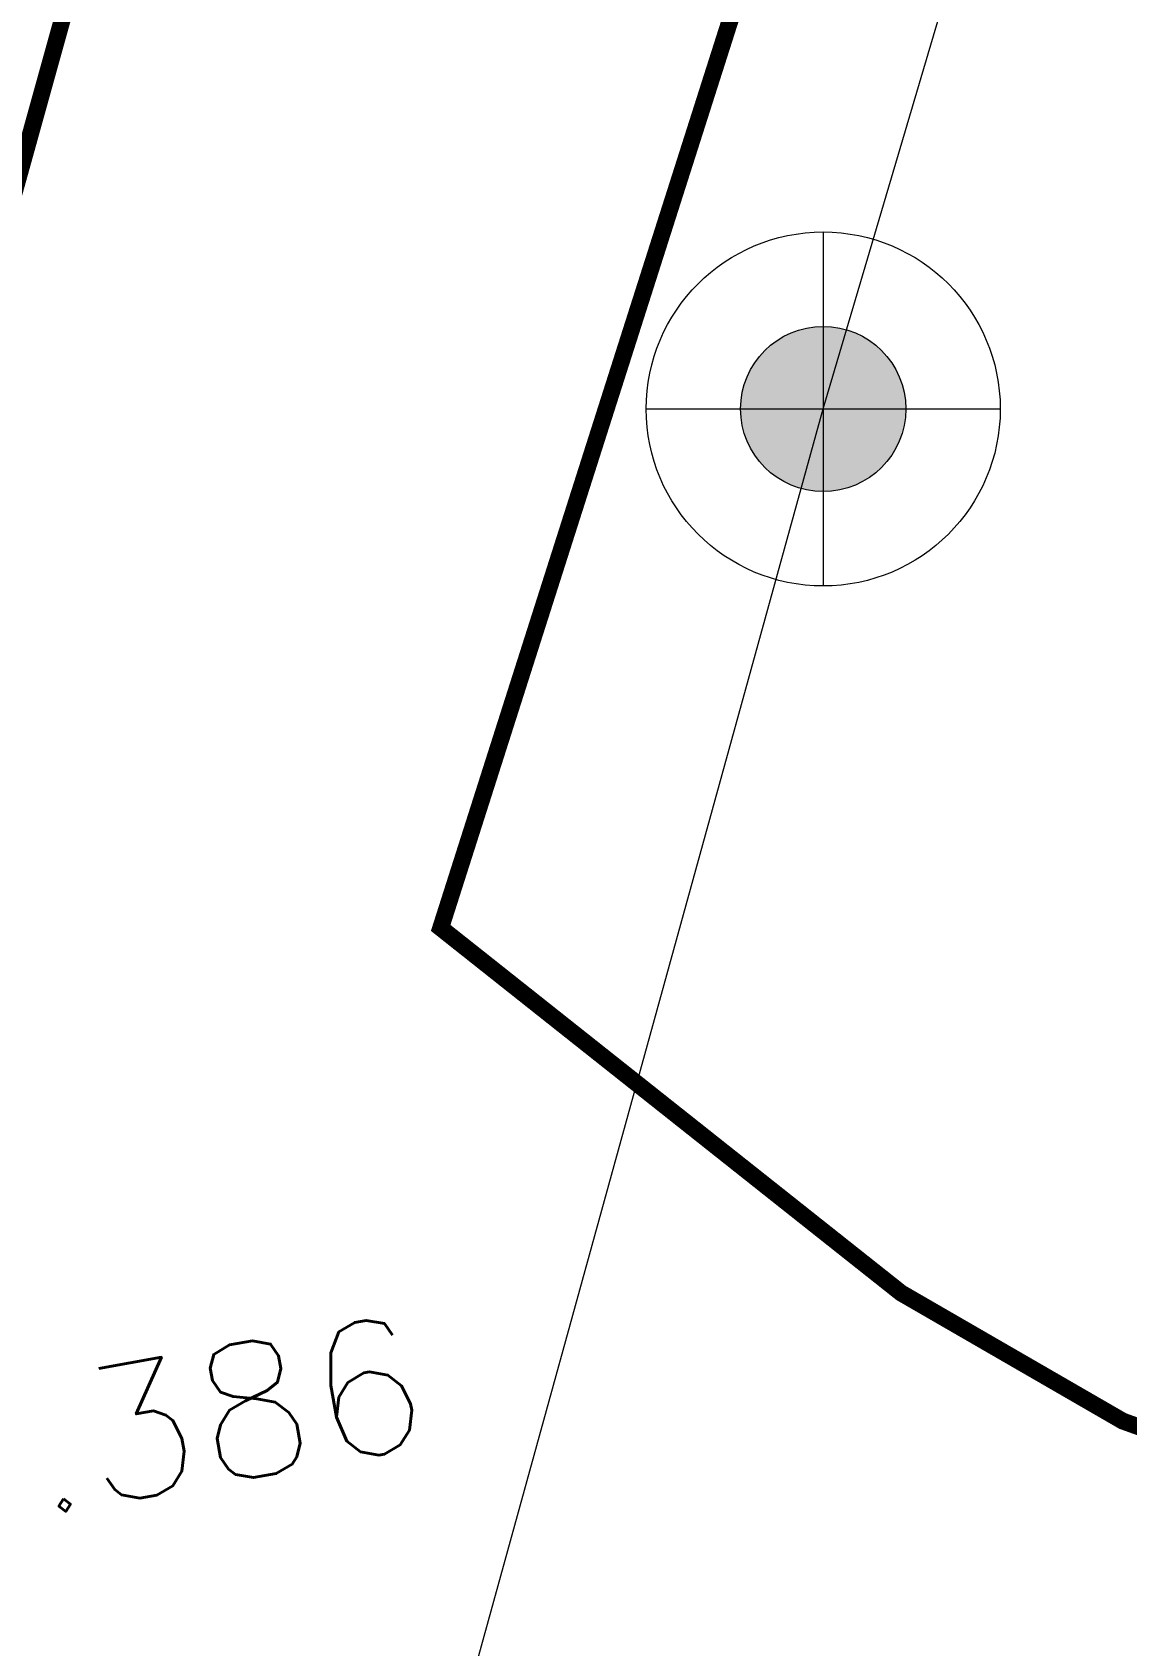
# Model space of a CAD drawing. Header units: inches. Extents: x 350994 to 353538, y 1581369 to 1583842.
# Drawn here: x 351423.05 to 351429.54, y 1583401.91 to 1583411.48 of the extents above; entities that cross this region are included whole.
import ezdxf
from ezdxf.enums import TextEntityAlignment as Align

# ---------------------------------------------------------------- set-up
doc = ezdxf.new("R2010")
doc.units = ezdxf.units.IN
doc.header["$MEASUREMENT"] = 0
doc.linetypes.add('1', pattern=[0])
for name, color, linetype in [('EP TF', 5, 'Continuous'), ('LEVELS', 184, 'Continuous'), ("ROAD'S", 1, '1')]:
    doc.layers.add(name, color=color, linetype=linetype)
doc.styles.add('ROMANS', font='ROMANS.shx')
doc.styles.get("Standard").update_dxf_attribs({"font": 'arial.ttf'})
doc.linetypes.add('SILT_FENCE', pattern='A,0.5,-0.2,["EP",Standard,S=0.1,R=0,X=-0.1,Y=-0.05],-0.2', length=0.9)

# ---------------------------------------------------------------- blocks, each defined once
blk = doc.blocks.new('EP1')
at = {"layer": 'EP TF', "lineweight": 5}
h = blk.add_hatch(color=252, dxfattribs=at)
edge = h.paths.add_edge_path()
edge.add_arc((351339.7712, 1583222.9137), 0.49, 0, 360)
at = {"layer": 'EP TF', "color": 252, "lineweight": 5}
for points in [[(351339.7712, 1583223.9637), (351339.7712, 1583221.8637)], [(351338.7212, 1583222.9137), (351340.8212, 1583222.9137)]]:
    blk.add_lwpolyline(points, dxfattribs=at)
for radius in [1.05, 0.49]:
    blk.add_circle((351339.7712, 1583222.9137), radius, dxfattribs=at)

msp = doc.modelspace()

# ---------------------------------------------------------------- linework, layer by layer
at = {"layer": 'EP TF', "color": 252, "linetype": 'SILT_FENCE', "lineweight": 5, "ltscale": 6, "elevation": 98.4574}
msp.add_lwpolyline([(351860.5991, 1583050.4567), (351843.1169, 1583054.9271), (351805.4278, 1583069.4344), (351749.9959, 1583088.0429), (351693.3236, 1583107.1946), (351559.8182, 1583166.6338), (351530.9957, 1583175.9862), (351505.5163, 1583184.1892), (351479.5538, 1583192.5978), (351455.0222, 1583200.3947), (351427.5067, 1583209.4455), (351401.1813, 1583217.7438), (351377.1042, 1583229.3318), (351383.8885, 1583253.3938), (351390.1839, 1583276.1024), (351398.1711, 1583304.6799), (351406.6127, 1583334.6706), (351412.5706, 1583355.2443), (351419.6561, 1583379.9764), (351427.7426, 1583409.2466), (351437.3147, 1583441.6871)], dxfattribs=at)
at = {"layer": "ROAD'S", "lineweight": 5, "const_width": 0.1}
msp.add_lwpolyline([(351407.7116, 1583771.9564), (351410.3123, 1583760.7146), (351413.7827, 1583755.2624), (351418.7633, 1583751.537), (351442.4667, 1583741.7136), (351471.404, 1583728.3346), (351502.6796, 1583710.3598), (351506.0072, 1583706.3587), (351506.0072, 1583702.9013), (351506.0072, 1583702.9013), (351506.0072, 1583702.9013), (351478.923, 1583606.2768), (351449.6558, 1583503.707), (351424.2244, 1583415.1413), (351424.2244, 1583415.1413), (351421.5522, 1583405.513)], dxfattribs=at)
msp.add_lwpolyline([(351493.6281, 1583641.7592), (351482.419, 1583604.8776), (351453.3359, 1583502.652), (351427.8721, 1583413.6902), (351425.474, 1583406.1676), (351428.2052, 1583404.0013), (351429.5194, 1583403.2417), (351451.0623, 1583395.4742), (351528.8055, 1583369.3895), (351608.3356, 1583343.1456), (351610.3031, 1583342.9835), (351612.7157, 1583343.4993), (351612.7886, 1583343.7665), (351619.4893, 1583361.814), (351656.4178, 1583471.8897), (351678.8606, 1583542.9803), (351678.8606, 1583542.9803), (351631.5068, 1583568.4843), (351540.8268, 1583618.5533), (351496.1329, 1583642.2585, 0.356236)], format="xyb", close=True, dxfattribs=at)

# ---------------------------------------------------------------- block references
at = {"layer": 'EP TF', "color": 1, "lineweight": 5}
msp.add_blockref('EP1', (87.9714, 186.3329, 98.4574), dxfattribs=at)

# ---------------------------------------------------------------- texts
at = {"layer": 'LEVELS', "lineweight": 9, "style": 'ROMANS'}
msp.add_text('67.386', height=0.8, rotation=10.21575, dxfattribs=at).set_placement((351423.5171, 1583403.1598, -28.3309), align=Align.MIDDLE_CENTER)

doc.saveas('drawing.dxf')
